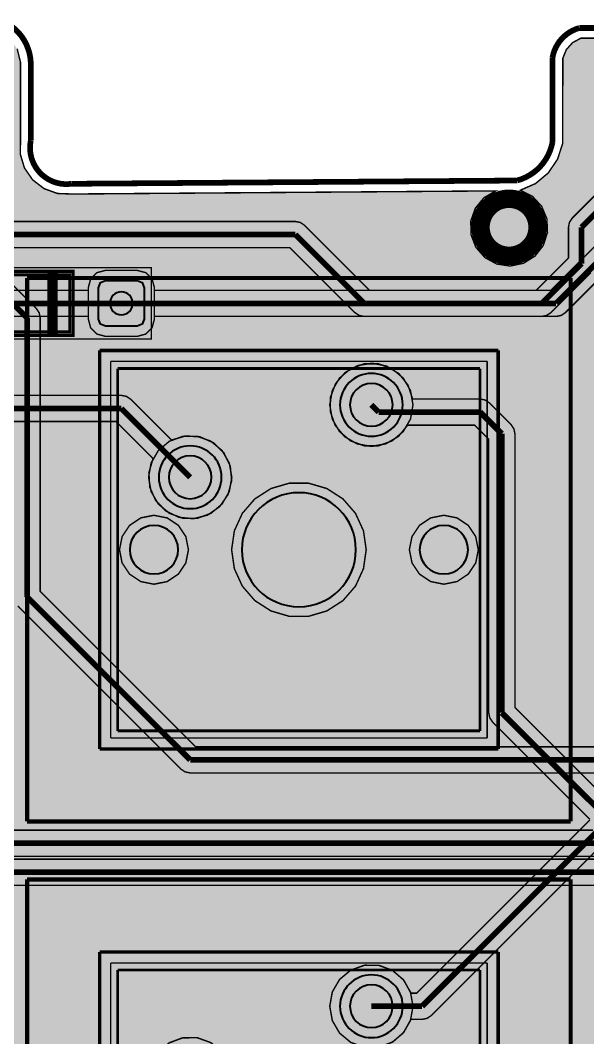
# Model space of a CAD drawing. Header units: millimetres. Extents: x 128 to 251, y -73 to 33.
# Drawn here: x 186.58 to 206.46, y -21.04 to 14.62 of the extents above; entities that cross this region are included whole.
import ezdxf

# ---------------------------------------------------------------- set-up
doc = ezdxf.new("R2010")
doc.units = ezdxf.units.MM
doc.header["$MEASUREMENT"] = 0
for name, color, linetype, true_color in [('Board-Outline-Layer', 7, 'Continuous', 0xff00ff), ('Bottom-Layer', 7, 'Continuous', 0x0000ff), ('Bottom-Paste-Mask-Layer', 7, 'Continuous', 0x800000), ('Bottom-Solder-Mask-Layer', 7, 'Continuous', 0xaa00ff), ('F.Courtyard', 7, 'Continuous', 0x022880), ('Hole-Layer', 7, 'Continuous', 0x222222), ('Multi-Layer', 7, 'Continuous', 0xc0c0c0), ('Top-Assembly-Layer', 7, 'Continuous', 0x33cc99), ('Top-Layer', 7, 'Continuous', 0xff0000), ('Top-Paste-Mask-Layer', 7, 'Continuous', 0x808080), ('Top-Silkscreen-Layer', 7, 'Continuous', 0xffcc00), ('Top-Solder-Mask-Layer', 7, 'Continuous', 0x800080), ('User.Drawings', 7, 'Continuous', 0x0229e8)]:
    doc.layers.add(name, color=color, linetype=linetype, true_color=true_color)

msp = doc.modelspace()

# ---------------------------------------------------------------- hatches: boundary and pattern name
at = {"layer": 'Bottom-Layer'}
for points in [[(139.908, 21.105), (140.301, 21.105), (139.878, 20.881), (139.56, 20.524), (139.385, 20.08), (139.375, 19.602), (139.531, 19.15), (139.833, 18.78), (140.246, 18.538), (140.716, 18.454), (141.187, 18.538), (141.599, 18.78), (141.902, 19.15), (142.058, 19.602), (142.048, 20.08), (141.873, 20.524), (141.554, 20.881), (141.132, 21.105), (163.541, 21.105), (163.584, 21.107), (163.626, 21.115), (163.864, 21.098), (164.047, 20.945), (164.108, 20.714), (164.107, 20.705), (164.107, 20.695), (164.107, 15.941), (164.15, 15.447), (164.358, 14.996), (164.707, 14.641), (165.154, 14.426), (165.648, 14.374), (166.475, 14.374), (166.293, 14.159), (166.228, 13.885), (166.228, 12.785), (166.31, 12.481), (166.532, 12.258), (166.836, 12.177), (167.936, 12.177), (168.24, 12.258), (168.463, 12.481), (168.544, 12.785), (168.544, 13.885), (168.479, 14.159), (168.298, 14.374), (185.166, 14.376), (185.189, 14.374), (185.213, 14.374), (185.291, 14.376), (185.771, 14.283), (186.183, 14.018), (186.468, 13.621), (186.586, 13.147), (186.586, 10.433), (186.577, 9.929), (186.723, 9.445), (187.009, 9.03), (187.408, 8.722), (187.883, 8.55), (188.387, 8.532), (203.241, 8.641), (202.829, 8.401), (202.526, 8.035), (202.368, 7.586), (202.375, 7.11), (202.545, 6.665), (202.858, 6.307), (203.276, 6.079), (203.747, 6.008), (204.213, 6.105), (204.617, 6.356), (204.909, 6.732), (205.054, 7.185), (205.034, 7.66), (204.851, 8.1), (204.528, 8.449), (204.104, 8.665), (204.634, 8.898), (205.079, 9.268), (205.405, 9.747), (205.585, 10.297), (205.589, 10.327), (205.59, 10.358), (205.591, 13.287), (205.714, 13.592), (205.933, 13.837), (206.223, 13.993), (230.64, 13.993), (230.657, 13.993), (230.674, 13.995), (231.034, 13.948), (231.338, 13.746), (231.522, 13.432), (231.549, 13.07), (231.545, 13.043), (231.544, 13.017), (231.544, -4.89), (231.561, -5.618), (231.753, -6.32), (232.11, -6.955), (232.609, -7.485), (233.221, -7.879), (236.511, -9.687), (236.878, -10.054), (236.878, -18.76), (220.036, -47.654), (220, -47.741), (219.987, -47.835), (219.987, -49.818), (205.252, -65.512), (204.899, -65.718), (204.522, -65.877), (204.798, -65.5), (204.931, -65.051), (204.903, -64.585), (204.719, -64.155), (204.399, -63.813), (203.983, -63.6), (203.519, -63.54), (203.063, -63.642), (202.668, -63.892), (202.381, -64.262), (202.237, -64.706), (202.252, -65.174), (202.424, -65.608), (202.734, -65.959), (202.032, -65.693), (201.412, -65.269), (190.417, -54.469), (189.885, -54.039), (189.272, -53.734), (188.608, -53.57), (187.924, -53.554), (187.252, -53.686), (186.626, -53.961), (186.074, -54.365), (186.07, -54.368), (186.067, -54.372), (179.529, -60.687), (178.91, -61.051), (178.228, -61.276), (177.513, -61.353), (176.799, -61.277), (176.116, -61.053), (175.496, -60.689), (163.679, -48.655), (163.279, -48.335), (162.795, -48.168), (162.283, -48.173), (161.802, -48.349), (161.408, -48.677), (161.394, -48.695), (161.382, -48.713), (159.334, -51.863), (159.102, -52.068), (158.808, -52.169), (158.498, -52.15), (158.218, -52.014), (158.204, -52.004), (158.19, -51.995), (143.718, -43.141), (143.28, -42.7), (142.939, -42.181), (142.708, -41.604), (142.597, -40.993), (142.597, -40.989), (142.597, -40.985), (141.856, -33.79), (142.235, -34.091), (142.696, -34.239), (143.179, -34.217), (143.624, -34.026), (143.974, -33.692), (144.184, -33.256), (144.228, -32.774), (144.1, -32.307), (143.817, -31.914), (143.414, -31.646), (142.942, -31.537), (142.462, -31.599), (142.035, -31.826), (141.714, -32.189), (141.714, -31.591), (141.709, -30.467), (141.709, -2.111), (141.701, -2.033), (141.676, -1.959), (141.427, -1.592), (141.077, -1.321), (140.661, -1.172), (140.629, -1.168), (140.597, -1.166), (139.838, -1.166), (139.818, -1.167), (139.797, -1.168), (139.527, -1.118), (139.336, -0.921), (139.292, -0.649), (139.295, -0.624), (139.296, -0.598), (139.293, 20.608), (139.376, 20.878), (139.588, 21.063), (139.867, 21.107), (139.887, 21.106)], [(191.278, 5.157), (191.278, 5.249), (191.196, 5.553), (190.973, 5.776), (190.669, 5.857), (189.569, 5.857), (189.265, 5.776), (189.043, 5.553), (188.961, 5.249), (188.961, 4.149), (189.043, 3.845), (189.265, 3.622), (189.569, 3.541), (190.669, 3.541), (190.973, 3.622), (191.196, 3.845), (191.278, 4.149), (191.278, 4.241), (204.851, 4.241), (205.027, 4.276), (205.175, 4.375), (206.572, 5.772), (206.672, 5.921), (206.707, 6.096), (206.707, 7.176), (207.962, 8.432), (208.002, 8.432), (208.263, 8.038), (208.656, 7.774), (209.119, 7.682), (211.019, 7.682), (211.482, 7.774), (211.874, 8.036), (212.136, 8.428), (212.228, 8.89), (212.136, 9.352), (211.874, 9.744), (211.482, 10.006), (211.019, 10.098), (209.119, 10.098), (208.656, 10.006), (208.263, 9.742), (208.002, 9.348), (207.772, 9.348), (207.597, 9.313), (207.448, 9.214), (205.924, 7.69), (205.825, 7.541), (205.79, 7.366), (205.79, 6.286), (204.662, 5.157)], [(186.359, -5.588), (186.394, -5.763), (186.493, -5.912), (192.208, -11.627), (192.357, -11.726), (192.532, -11.761), (207.452, -11.761), (207.663, -11.985), (207.952, -12.089), (208.257, -12.052), (208.513, -11.881), (208.664, -11.613), (208.678, -11.305), (208.552, -11.025), (208.312, -10.832), (208.012, -10.767), (207.714, -10.845), (192.722, -10.845), (187.276, -5.398), (187.276, 4.191), (187.241, 4.366), (187.141, 4.515), (183.839, 7.817), (183.691, 7.916), (183.515, 7.951), (178.042, 7.951), (177.798, 8.401), (177.414, 8.739), (176.937, 8.924), (176.425, 8.933), (175.942, 8.764), (175.547, 8.438), (175.289, 7.997), (175.199, 7.493), (175.289, 6.989), (175.547, 6.548), (175.942, 6.222), (176.425, 6.053), (176.937, 6.062), (177.414, 6.247), (177.798, 6.585), (178.042, 7.035), (183.326, 7.035), (186.359, 4.001)], [(190.919, 5.249), (190.919, 4.149), (190.846, 3.972), (190.669, 3.899), (189.569, 3.899), (189.393, 3.972), (189.319, 4.149), (189.319, 5.249), (189.393, 5.426), (189.569, 5.499), (190.669, 5.499), (190.846, 5.426)], [(197.424, 1.143), (197.512, 0.644), (197.765, 0.206), (198.153, -0.12), (198.629, -0.293), (199.136, -0.293), (199.611, -0.12), (199.999, 0.206), (200.253, 0.644), (200.341, 1.143), (200.253, 1.642), (199.999, 2.08), (199.611, 2.406), (199.136, 2.579), (198.629, 2.579), (198.153, 2.406), (197.765, 2.08), (197.512, 1.642)], [(197.782, 1.143, 1), (199.982, 1.143, 1)], [(191.074, -1.397), (191.162, -1.896), (191.415, -2.334), (191.803, -2.66), (192.279, -2.833), (192.786, -2.833), (193.261, -2.66), (193.649, -2.334), (193.903, -1.896), (193.991, -1.397), (193.903, -0.898), (193.649, -0.46), (193.261, -0.134), (192.786, 0.039), (192.279, 0.039), (191.803, -0.134), (191.415, -0.46), (191.162, -0.898)], [(191.432, -1.397, 1), (193.632, -1.397, 1)], [(193.984, -3.937), (194.08, -4.601), (194.359, -5.212), (194.798, -5.719), (195.363, -6.082), (196.007, -6.271), (196.678, -6.271), (197.322, -6.082), (197.887, -5.719), (198.326, -5.212), (198.605, -4.601), (198.701, -3.937), (198.605, -3.273), (198.326, -2.662), (197.887, -2.155), (197.322, -1.792), (196.678, -1.603), (196.007, -1.603), (195.363, -1.792), (194.798, -2.155), (194.359, -2.662), (194.08, -3.273)], [(194.342, -3.937, 1), (198.342, -3.937, 1)], [(190.054, -3.937), (190.146, -4.399), (190.408, -4.791), (190.8, -5.053), (191.262, -5.145), (191.725, -5.053), (192.117, -4.791), (192.379, -4.399), (192.471, -3.937), (192.379, -3.475), (192.117, -3.083), (191.725, -2.821), (191.262, -2.729), (190.8, -2.821), (190.408, -3.083), (190.146, -3.475)], [(200.214, -3.937), (200.306, -4.399), (200.568, -4.791), (200.96, -5.053), (201.422, -5.145), (201.885, -5.053), (202.277, -4.791), (202.539, -4.399), (202.631, -3.937), (202.539, -3.475), (202.277, -3.083), (201.885, -2.821), (201.422, -2.729), (200.96, -2.821), (200.568, -3.083), (200.306, -3.475)], [(190.412, -3.937, 1), (192.112, -3.937, 1)], [(200.572, -3.937, 1), (202.272, -3.937, 1)], [(195.264, -39.42), (176.899, -39.42), (176.655, -38.97), (176.271, -38.632), (175.794, -38.447), (175.282, -38.439), (174.799, -38.607), (174.404, -38.933), (174.146, -39.374), (174.056, -39.878), (174.146, -40.382), (174.404, -40.824), (174.799, -41.149), (175.282, -41.318), (175.794, -41.309), (176.271, -41.124), (176.655, -40.786), (176.899, -40.336), (195.453, -40.336), (195.629, -40.301), (195.777, -40.202), (207.525, -28.455), (207.624, -28.306), (207.659, -28.131), (207.659, -13.878), (207.832, -13.602), (207.853, -13.277), (207.716, -12.981), (207.455, -12.786), (207.132, -12.739), (206.826, -12.851), (206.611, -13.096), (206.538, -13.414), (200.471, -19.481), (200.267, -19.481), (200.023, -19.031), (199.639, -18.693), (199.162, -18.508), (198.65, -18.499), (198.167, -18.668), (197.772, -18.994), (197.514, -19.435), (197.424, -19.939), (197.514, -20.443), (197.772, -20.885), (198.167, -21.21), (198.65, -21.379), (199.162, -21.37), (199.639, -21.185), (200.023, -20.847), (200.267, -20.397), (200.66, -20.397), (200.836, -20.362), (200.984, -20.263), (206.743, -14.505), (206.743, -27.941)], [(197.782, -19.939, 1), (199.982, -19.939, 1)]]:
    msp.add_hatch(color=256, dxfattribs=at).paths.add_polyline_path(points)
at = {"layer": 'Bottom-Paste-Mask-Layer'}
for points in [[(190.919, 5.249), (190.919, 4.149), (190.846, 3.972), (190.669, 3.899), (189.569, 3.899), (189.393, 3.972), (189.319, 4.149), (189.319, 5.249), (189.393, 5.426), (189.569, 5.499), (190.669, 5.499), (190.846, 5.426)], [(197.782, 1.143, 1), (199.982, 1.143, 1)], [(191.432, -1.397, 1), (193.632, -1.397, 1)], [(194.342, -3.937, 1), (198.342, -3.937, 1)], [(190.412, -3.937, 1), (192.112, -3.937, 1)], [(200.572, -3.937, 1), (202.272, -3.937, 1)], [(197.782, -19.939, 1), (199.982, -19.939, 1)]]:
    msp.add_hatch(color=256, dxfattribs=at).paths.add_polyline_path(points)
at = {"layer": 'Bottom-Solder-Mask-Layer'}
for points in [[(190.919, 5.249), (190.919, 4.149), (190.846, 3.972), (190.669, 3.899), (189.569, 3.899), (189.393, 3.972), (189.319, 4.149), (189.319, 5.249), (189.393, 5.426), (189.569, 5.499), (190.669, 5.499), (190.846, 5.426)], [(197.782, 1.143, 1), (199.982, 1.143, 1)], [(191.432, -1.397, 1), (193.632, -1.397, 1)], [(194.342, -3.937, 1), (198.342, -3.937, 1)], [(190.412, -3.937, 1), (192.112, -3.937, 1)], [(200.572, -3.937, 1), (202.272, -3.937, 1)], [(197.782, -19.939, 1), (199.982, -19.939, 1)]]:
    msp.add_hatch(color=256, dxfattribs=at).paths.add_polyline_path(points)
at = {"layer": 'Hole-Layer'}
for points in [[(189.719, 4.699, 1), (190.519, 4.699, 1)], [(198.132, 1.143, 1), (199.632, 1.143, 1)], [(191.782, -1.397, 1), (193.282, -1.397, 1)], [(194.342, -3.937, 1), (198.342, -3.937, 1)], [(190.412, -3.937, 1), (192.112, -3.937, 1)], [(200.572, -3.937, 1), (202.272, -3.937, 1)], [(198.132, -19.939, 1), (199.632, -19.939, 1)]]:
    msp.add_hatch(color=256, dxfattribs=at).paths.add_polyline_path(points)
at = {"layer": 'Multi-Layer'}
for points in [[(202.708, 7.366, 1), (204.708, 7.366, 1)], [(190.919, 5.249), (190.919, 4.149), (190.846, 3.972), (190.669, 3.899), (189.569, 3.899), (189.393, 3.972), (189.319, 4.149), (189.319, 5.249), (189.393, 5.426), (189.569, 5.499), (190.669, 5.499), (190.846, 5.426)], [(190.919, 5.249), (190.919, 4.149), (190.846, 3.972), (190.669, 3.899), (189.569, 3.899), (189.393, 3.972), (189.319, 4.149), (189.319, 5.249), (189.393, 5.426), (189.569, 5.499), (190.669, 5.499), (190.846, 5.426)], [(190.919, 5.249), (190.919, 4.149), (190.846, 3.972), (190.669, 3.899), (189.569, 3.899), (189.393, 3.972), (189.319, 4.149), (189.319, 5.249), (189.393, 5.426), (189.569, 5.499), (190.669, 5.499), (190.846, 5.426)], [(197.782, 1.143, 1), (199.982, 1.143, 1)], [(197.782, 1.143, 1), (199.982, 1.143, 1)], [(197.782, 1.143, 1), (199.982, 1.143, 1)], [(191.432, -1.397, 1), (193.632, -1.397, 1)], [(191.432, -1.397, 1), (193.632, -1.397, 1)], [(191.432, -1.397, 1), (193.632, -1.397, 1)], [(194.342, -3.937, 1), (198.342, -3.937, 1)], [(194.342, -3.937, 1), (198.342, -3.937, 1)], [(194.342, -3.937, 1), (198.342, -3.937, 1)], [(190.412, -3.937, 1), (192.112, -3.937, 1)], [(190.412, -3.937, 1), (192.112, -3.937, 1)], [(190.412, -3.937, 1), (192.112, -3.937, 1)], [(200.572, -3.937, 1), (202.272, -3.937, 1)], [(200.572, -3.937, 1), (202.272, -3.937, 1)], [(200.572, -3.937, 1), (202.272, -3.937, 1)], [(197.782, -19.939, 1), (199.982, -19.939, 1)], [(197.782, -19.939, 1), (199.982, -19.939, 1)], [(197.782, -19.939, 1), (199.982, -19.939, 1)]]:
    msp.add_hatch(color=256, dxfattribs=at).paths.add_polyline_path(points)
at = {"layer": 'Top-Layer'}
for points in [[(139.908, 21.105), (140.301, 21.105), (139.878, 20.881), (139.56, 20.524), (139.385, 20.08), (139.375, 19.602), (139.531, 19.15), (139.833, 18.78), (140.246, 18.538), (140.716, 18.454), (141.187, 18.538), (141.599, 18.78), (141.902, 19.15), (142.058, 19.602), (142.048, 20.08), (141.873, 20.524), (141.554, 20.881), (141.132, 21.105), (163.541, 21.105), (163.584, 21.107), (163.626, 21.115), (163.864, 21.098), (164.047, 20.945), (164.108, 20.714), (164.107, 20.705), (164.107, 20.695), (164.107, 15.941), (164.15, 15.447), (164.358, 14.996), (164.707, 14.641), (165.154, 14.426), (165.648, 14.374), (166.475, 14.374), (166.293, 14.159), (166.228, 13.885), (166.228, 12.825), (162.744, 9.341), (162.645, 9.192), (162.61, 9.017), (162.61, 0.86), (162.441, 0.597), (162.412, 0.286), (162.528, -0.004), (162.765, -0.208), (163.068, -0.282), (163.372, -0.208), (163.608, -0.004), (163.725, 0.286), (163.695, 0.597), (163.526, 0.86), (163.526, 8.827), (166.876, 12.177), (167.936, 12.177), (168.24, 12.258), (168.463, 12.481), (168.544, 12.785), (168.544, 12.877), (178.246, 12.877), (184.334, 6.788), (184.483, 6.689), (184.658, 6.654), (196.026, 6.654), (198.304, 4.375), (198.453, 4.276), (198.628, 4.241), (205.359, 4.241), (205.535, 4.276), (205.683, 4.375), (207.2, 5.892), (208.002, 5.892), (208.263, 5.498), (208.656, 5.234), (209.119, 5.142), (211.019, 5.142), (211.482, 5.234), (211.874, 5.496), (212.136, 5.888), (212.228, 6.35), (212.136, 6.812), (211.874, 7.204), (211.482, 7.466), (211.019, 7.558), (209.119, 7.558), (208.656, 7.466), (208.263, 7.202), (208.002, 6.808), (207.01, 6.808), (206.835, 6.773), (206.686, 6.674), (205.17, 5.157), (198.818, 5.157), (196.539, 7.436), (196.391, 7.535), (196.215, 7.57), (184.848, 7.57), (178.759, 13.659), (178.611, 13.758), (178.435, 13.793), (168.544, 13.793), (168.544, 13.885), (168.479, 14.159), (168.298, 14.374), (185.166, 14.376), (185.189, 14.374), (185.213, 14.374), (185.291, 14.376), (185.771, 14.283), (186.183, 14.018), (186.468, 13.621), (186.586, 13.147), (186.586, 10.433), (186.577, 9.929), (186.723, 9.445), (187.009, 9.03), (187.408, 8.722), (187.883, 8.55), (188.387, 8.532), (203.241, 8.641), (202.829, 8.401), (202.526, 8.035), (202.368, 7.586), (202.375, 7.11), (202.545, 6.665), (202.858, 6.307), (203.276, 6.079), (203.747, 6.008), (204.213, 6.105), (204.617, 6.356), (204.909, 6.732), (205.054, 7.185), (205.034, 7.66), (204.851, 8.1), (204.528, 8.449), (204.104, 8.665), (204.634, 8.898), (205.079, 9.268), (205.405, 9.747), (205.585, 10.297), (205.589, 10.327), (205.59, 10.358), (205.591, 13.287), (205.714, 13.592), (205.933, 13.837), (206.223, 13.993), (230.64, 13.993), (230.657, 13.993), (230.674, 13.995), (231.034, 13.948), (231.338, 13.746), (231.522, 13.432), (231.549, 13.07), (231.545, 13.043), (231.544, 13.017), (231.544, -4.89), (231.561, -5.618), (231.753, -6.32), (232.11, -6.955), (232.609, -7.485), (233.221, -7.879), (236.511, -9.687), (236.878, -10.054), (236.878, -18.76), (220.036, -47.654), (220, -47.741), (219.987, -47.835), (219.987, -49.818), (205.252, -65.512), (204.899, -65.718), (204.522, -65.877), (204.798, -65.5), (204.931, -65.051), (204.903, -64.585), (204.719, -64.155), (204.399, -63.813), (203.983, -63.6), (203.519, -63.54), (203.063, -63.642), (202.668, -63.892), (202.381, -64.262), (202.237, -64.706), (202.252, -65.174), (202.424, -65.608), (202.734, -65.959), (202.032, -65.693), (201.412, -65.269), (190.417, -54.469), (189.885, -54.039), (189.272, -53.734), (188.608, -53.57), (187.924, -53.554), (187.252, -53.686), (186.626, -53.961), (186.074, -54.365), (186.07, -54.368), (186.067, -54.372), (179.529, -60.687), (178.91, -61.051), (178.228, -61.276), (177.513, -61.353), (176.799, -61.277), (176.116, -61.053), (175.496, -60.689), (163.679, -48.655), (163.279, -48.335), (162.795, -48.168), (162.283, -48.173), (161.802, -48.349), (161.408, -48.677), (161.394, -48.695), (161.382, -48.713), (159.334, -51.863), (159.102, -52.068), (158.808, -52.169), (158.498, -52.15), (158.218, -52.014), (158.204, -52.004), (158.19, -51.995), (143.718, -43.141), (143.28, -42.7), (142.939, -42.181), (142.708, -41.604), (142.597, -40.993), (142.597, -40.989), (142.597, -40.985), (141.856, -33.79), (142.235, -34.091), (142.696, -34.239), (143.179, -34.217), (143.624, -34.026), (143.974, -33.692), (144.184, -33.256), (144.228, -32.774), (144.1, -32.307), (143.817, -31.914), (143.414, -31.646), (142.942, -31.537), (142.462, -31.599), (142.035, -31.826), (141.714, -32.189), (141.714, -31.591), (141.709, -30.467), (141.709, -2.111), (141.701, -2.033), (141.676, -1.959), (141.427, -1.592), (141.077, -1.321), (140.661, -1.172), (140.629, -1.168), (140.597, -1.166), (139.838, -1.166), (139.818, -1.167), (139.797, -1.168), (139.527, -1.118), (139.336, -0.921), (139.292, -0.649), (139.295, -0.624), (139.296, -0.598), (139.293, 20.608), (139.376, 20.878), (139.588, 21.063), (139.867, 21.107), (139.887, 21.106)], [(179.902, -10.725), (179.754, -10.626), (179.578, -10.591), (168.211, -10.591), (156.28, 1.34), (156.202, 1.403), (156.112, 1.447), (156.656, 1.447), (168.459, -10.357), (168.608, -10.456), (168.783, -10.491), (180.024, -10.491), (184.08, -14.548), (184.229, -14.647), (184.404, -14.682), (216.789, -14.682), (216.965, -14.647), (217.113, -14.548), (224.352, -7.309), (224.452, -7.16), (224.487, -6.985), (224.487, -3.619), (225.78, -2.325), (226.065, -2.439), (226.369, -2.478), (228.269, -2.478), (228.732, -2.386), (229.124, -2.124), (229.386, -1.732), (229.478, -1.27), (229.386, -0.808), (229.124, -0.416), (228.732, -0.154), (228.269, -0.062), (226.369, -0.062), (225.933, -0.144), (225.555, -0.377), (225.288, -0.732), (225.166, -1.159), (225.208, -1.602), (223.704, -3.105), (223.605, -3.254), (223.57, -3.429), (223.57, -6.795), (223.09, -7.276), (223.09, 0.699), (225.408, 3.017), (225.667, 2.793), (225.98, 2.651), (226.319, 2.602), (228.319, 2.602), (228.782, 2.694), (229.174, 2.956), (229.436, 3.348), (229.528, 3.81), (229.436, 4.272), (229.174, 4.664), (228.782, 4.926), (228.319, 5.018), (226.319, 5.018), (225.911, 4.947), (225.55, 4.742), (225.28, 4.426), (225.133, 4.039), (222.307, 1.213), (222.208, 1.064), (222.173, 0.889), (222.173, -7.303), (222.017, -7.46), (222.059, -7.353), (222.074, -7.239), (222.074, 2.823), (222.25, 3.11), (222.263, 3.447), (222.107, 3.747), (221.825, 3.931), (221.488, 3.953), (221.185, 3.806), (221.185, 5.842), (221.15, 6.017), (221.05, 6.166), (215.462, 11.754), (215.314, 11.853), (215.138, 11.888), (212.178, 11.888), (212.178, 12.28), (212.13, 12.459), (211.998, 12.59), (211.819, 12.638), (208.319, 12.638), (208.14, 12.59), (208.009, 12.459), (207.961, 12.28), (207.961, 10.58), (208.009, 10.401), (208.14, 10.27), (208.319, 10.222), (211.819, 10.222), (211.998, 10.27), (212.13, 10.401), (212.178, 10.58), (212.178, 10.972), (214.949, 10.972), (220.268, 5.652), (220.268, -6.287), (216.092, -10.464), (211.681, -10.464), (211.418, -10.295), (211.107, -10.266), (210.817, -10.382), (210.612, -10.618), (210.538, -10.922), (210.612, -11.226), (210.817, -11.462), (211.107, -11.578), (211.418, -11.549), (211.681, -11.38), (216.281, -11.38), (216.457, -11.345), (216.605, -11.246), (221.05, -6.801), (221.113, -6.723), (221.157, -6.633), (221.157, -7.049), (216.346, -11.861), (209.105, -11.861), (208.689, -11.445), (208.623, -11.14), (208.423, -10.899), (208.136, -10.776), (207.824, -10.798), (207.558, -10.961), (207.395, -11.228), (207.372, -11.54), (207.495, -11.827), (207.736, -12.026), (208.041, -12.093), (208.591, -12.643), (208.74, -12.742), (208.915, -12.777), (216.535, -12.777), (216.649, -12.763), (216.756, -12.721), (216.536, -12.94), (207.68, -12.94), (207.455, -12.786), (207.186, -12.736), (203.913, -9.462), (203.913, 0.127), (203.878, 0.302), (203.778, 0.451), (203.016, 1.213), (202.868, 1.312), (202.692, 1.347), (200.326, 1.347), (200.167, 1.832), (199.851, 2.233), (199.415, 2.5), (198.915, 2.601), (198.41, 2.523), (197.963, 2.275), (197.629, 1.889), (197.449, 1.411), (197.445, 0.9), (197.616, 0.42), (197.943, 0.027), (198.386, -0.228), (198.889, -0.315), (199.391, -0.223), (199.831, 0.036), (200.155, 0.431), (202.503, 0.431), (202.996, -0.063), (202.996, -9.652), (203.031, -9.827), (203.13, -9.976), (206.538, -13.383), (206.564, -13.583), (206.649, -13.766), (184.594, -13.766), (180.537, -9.709), (180.389, -9.61), (180.213, -9.575), (168.973, -9.575), (157.169, 2.229), (157.021, 2.328), (156.845, 2.363), (148.399, 2.363), (146.381, 4.381), (146.381, 12.065), (146.347, 12.24), (146.247, 12.389), (143.961, 14.675), (143.91, 14.719), (143.852, 14.756), (143.852, 15.351), (143.804, 15.53), (143.673, 15.661), (143.494, 15.709), (141.494, 15.709), (141.315, 15.661), (141.184, 15.53), (141.136, 15.351), (141.136, 13.351), (141.184, 13.172), (141.315, 13.041), (141.494, 12.993), (141.759, 12.993), (141.403, 12.659), (141.188, 12.221), (141.141, 11.735), (141.269, 11.265), (141.556, 10.869), (141.963, 10.601), (141.561, 10.337), (141.275, 9.95), (141.143, 9.487), (141.18, 9.007), (141.383, 8.571), (141.725, 8.232), (142.163, 8.034), (142.163, 5.08), (142.198, 4.905), (142.297, 4.756), (146.361, 0.692), (146.51, 0.593), (146.685, 0.558), (155.767, 0.558), (167.697, -11.373), (167.846, -11.472), (168.021, -11.507), (179.389, -11.507), (183.445, -15.564), (183.594, -15.663), (183.769, -15.698), (217.17, -15.698), (217.346, -15.663), (217.494, -15.564), (227.643, -5.415), (227.743, -5.266), (227.778, -5.091), (227.778, -5.018), (228.269, -5.018), (228.732, -4.926), (229.124, -4.664), (229.386, -4.272), (229.478, -3.81), (229.386, -3.348), (229.124, -2.956), (228.732, -2.694), (228.269, -2.602), (226.369, -2.602), (225.907, -2.694), (225.515, -2.956), (225.253, -3.348), (225.161, -3.81), (225.253, -4.272), (225.515, -4.664), (225.907, -4.926), (226.369, -5.018), (226.744, -5.018), (216.981, -14.782), (183.959, -14.782)], [(181.914, -3.81), (181.949, -3.985), (182.048, -4.134), (184.008, -6.094), (184.008, -7.154), (184.09, -7.458), (184.312, -7.681), (184.616, -7.762), (184.708, -7.762), (184.708, -8.367), (184.616, -8.367), (184.312, -8.448), (184.09, -8.671), (184.008, -8.975), (184.008, -10.075), (184.09, -10.379), (184.312, -10.602), (184.616, -10.683), (185.716, -10.683), (186.02, -10.602), (186.243, -10.379), (186.325, -10.075), (186.325, -8.975), (186.243, -8.671), (186.02, -8.448), (185.716, -8.367), (185.625, -8.367), (185.625, -7.762), (185.716, -7.762), (186.02, -7.681), (186.243, -7.458), (186.325, -7.154), (186.325, -6.054), (186.243, -5.75), (186.02, -5.527), (185.716, -5.446), (184.656, -5.446), (182.831, -3.62), (182.831, 1.461), (185.61, 4.241), (188.961, 4.241), (188.961, 4.149), (189.043, 3.845), (189.265, 3.622), (189.569, 3.541), (190.669, 3.541), (190.973, 3.622), (191.196, 3.845), (191.278, 4.149), (191.278, 5.249), (191.196, 5.553), (190.973, 5.776), (190.669, 5.857), (189.569, 5.857), (189.265, 5.776), (189.043, 5.553), (188.961, 5.249), (188.961, 5.157), (185.42, 5.157), (185.245, 5.122), (185.096, 5.023), (182.048, 1.975), (181.949, 1.826), (181.914, 1.651)], [(190.919, 5.249), (190.919, 4.149), (190.846, 3.972), (190.669, 3.899), (189.569, 3.899), (189.393, 3.972), (189.319, 4.149), (189.319, 5.249), (189.393, 5.426), (189.569, 5.499), (190.669, 5.499), (190.846, 5.426)], [(193.563, -2.428), (193.856, -2.008), (193.986, -1.513), (193.937, -1.004), (193.714, -0.543), (193.347, -0.187), (192.879, 0.019), (192.368, 0.052), (191.877, -0.094), (190.443, 1.34), (190.295, 1.439), (190.119, 1.474), (186.23, 1.474), (185.975, 1.845), (185.599, 2.09), (185.157, 2.174), (184.717, 2.083), (184.344, 1.832), (184.096, 1.457), (184.008, 1.016), (184.096, 0.575), (184.344, 0.2), (184.717, -0.051), (185.157, -0.142), (185.599, -0.058), (185.975, 0.187), (186.23, 0.558), (189.93, 0.558), (191.23, -0.742), (191.084, -1.233), (191.116, -1.743), (191.323, -2.211), (191.679, -2.579), (192.139, -2.801), (192.649, -2.85), (193.144, -2.721)], [(197.782, 1.143, 1), (199.982, 1.143, 1)], [(191.432, -1.397, 1), (193.632, -1.397, 1)], [(193.984, -3.937), (194.08, -4.601), (194.359, -5.212), (194.798, -5.719), (195.363, -6.082), (196.007, -6.271), (196.678, -6.271), (197.322, -6.082), (197.887, -5.719), (198.326, -5.212), (198.605, -4.601), (198.701, -3.937), (198.605, -3.273), (198.326, -2.662), (197.887, -2.155), (197.322, -1.792), (196.678, -1.603), (196.007, -1.603), (195.363, -1.792), (194.798, -2.155), (194.359, -2.662), (194.08, -3.273)], [(194.342, -3.937, 1), (198.342, -3.937, 1)], [(190.054, -3.937), (190.146, -4.399), (190.408, -4.791), (190.8, -5.053), (191.262, -5.145), (191.725, -5.053), (192.117, -4.791), (192.379, -4.399), (192.471, -3.937), (192.379, -3.475), (192.117, -3.083), (191.725, -2.821), (191.262, -2.729), (190.8, -2.821), (190.408, -3.083), (190.146, -3.475)], [(200.214, -3.937), (200.306, -4.399), (200.568, -4.791), (200.96, -5.053), (201.422, -5.145), (201.885, -5.053), (202.277, -4.791), (202.539, -4.399), (202.631, -3.937), (202.539, -3.475), (202.277, -3.083), (201.885, -2.821), (201.422, -2.729), (200.96, -2.821), (200.568, -3.083), (200.306, -3.475)], [(190.412, -3.937, 1), (192.112, -3.937, 1)], [(200.572, -3.937, 1), (202.272, -3.937, 1)], [(197.424, -19.939), (197.512, -20.438), (197.765, -20.876), (198.153, -21.202), (198.629, -21.375), (199.136, -21.375), (199.611, -21.202), (199.999, -20.876), (200.253, -20.438), (200.341, -19.939), (200.253, -19.44), (199.999, -19.002), (199.611, -18.676), (199.136, -18.503), (198.629, -18.503), (198.153, -18.676), (197.765, -19.002), (197.512, -19.44)], [(197.782, -19.939, 1), (199.982, -19.939, 1)]]:
    msp.add_hatch(color=256, dxfattribs=at).paths.add_polyline_path(points)
at = {"layer": 'Top-Paste-Mask-Layer'}
for points in [[(190.919, 5.249), (190.919, 4.149), (190.846, 3.972), (190.669, 3.899), (189.569, 3.899), (189.393, 3.972), (189.319, 4.149), (189.319, 5.249), (189.393, 5.426), (189.569, 5.499), (190.669, 5.499), (190.846, 5.426)], [(197.782, 1.143, 1), (199.982, 1.143, 1)], [(191.432, -1.397, 1), (193.632, -1.397, 1)], [(194.342, -3.937, 1), (198.342, -3.937, 1)], [(190.412, -3.937, 1), (192.112, -3.937, 1)], [(200.572, -3.937, 1), (202.272, -3.937, 1)], [(197.782, -19.939, 1), (199.982, -19.939, 1)]]:
    msp.add_hatch(color=256, dxfattribs=at).paths.add_polyline_path(points)
at = {"layer": 'Top-Solder-Mask-Layer'}
for points in [[(190.919, 5.249), (190.919, 4.149), (190.846, 3.972), (190.669, 3.899), (189.569, 3.899), (189.393, 3.972), (189.319, 4.149), (189.319, 5.249), (189.393, 5.426), (189.569, 5.499), (190.669, 5.499), (190.846, 5.426)], [(197.782, 1.143, 1), (199.982, 1.143, 1)], [(191.432, -1.397, 1), (193.632, -1.397, 1)], [(194.342, -3.937, 1), (198.342, -3.937, 1)], [(190.412, -3.937, 1), (192.112, -3.937, 1)], [(200.572, -3.937, 1), (202.272, -3.937, 1)], [(197.782, -19.939, 1), (199.982, -19.939, 1)]]:
    msp.add_hatch(color=256, dxfattribs=at).paths.add_polyline_path(points)

# ---------------------------------------------------------------- linework, layer by layer
at = {"layer": 'Board-Outline-Layer', "const_width": 0.2}
for points in [[(185.204, 14.732, -0.414), (186.944, 13.156)], [(205.232, 13.322, -0.288), (206.17, 14.351)], [(186.944, 10.4, 0.515), (188.363, 8.89)], [(205.232, 10.36, -0.291), (203.987, 9.005)]]:
    msp.add_lwpolyline(points, format="xyb", dxfattribs=at)
for points in [[(206.17, 14.351), (230.638, 14.351)], [(186.944, 13.156), (186.944, 10.4)], [(205.232, 10.36), (205.232, 13.322)], [(188.363, 8.89), (203.987, 9.005)]]:
    msp.add_lwpolyline(points, dxfattribs=at)
at = {"layer": 'Bottom-Layer'}
for points, const_width in [([(186.468, 13.621), (186.586, 13.147), (186.586, 10.433), (186.577, 9.929), (186.723, 9.445), (187.009, 9.03), (187.408, 8.722), (187.883, 8.55), (188.387, 8.532), (203.241, 8.641), (202.829, 8.401), (202.526, 8.035), (202.368, 7.586), (202.375, 7.11), (202.545, 6.665), (202.858, 6.307), (203.276, 6.079), (203.747, 6.008), (204.213, 6.105), (204.617, 6.356), (204.909, 6.732), (205.054, 7.185), (205.034, 7.66), (204.851, 8.1), (204.528, 8.449), (204.104, 8.665), (204.634, 8.898), (205.079, 9.268), (205.405, 9.747), (205.585, 10.297), (205.589, 10.327), (205.59, 10.358), (205.591, 13.287), (205.714, 13.592), (205.933, 13.837), (206.223, 13.993), (230.64, 13.993)], 0.0508), ([(207.448, 9.214), (205.924, 7.69), (205.825, 7.541), (205.79, 7.366), (205.79, 6.286), (204.662, 5.157), (191.278, 5.157), (191.278, 5.249), (191.196, 5.553), (190.973, 5.776), (190.669, 5.857), (189.569, 5.857), (189.265, 5.776), (189.043, 5.553), (188.961, 5.249), (188.961, 4.149), (189.043, 3.845), (189.265, 3.622), (189.569, 3.541), (190.669, 3.541), (190.973, 3.622), (191.196, 3.845), (191.278, 4.149), (191.278, 4.241), (204.851, 4.241), (205.027, 4.276), (205.175, 4.375), (206.572, 5.772)], 0.0508), ([(206.248, 7.366), (207.772, 8.89)], 0.2), ([(183.515, 7.493), (186.817, 4.191)], 0.2), ([(207.714, -10.845), (192.722, -10.845), (187.276, -5.398), (187.276, 4.191), (187.241, 4.366), (187.141, 4.515), (183.839, 7.817)], 0.0508), ([(206.248, 6.096), (206.248, 7.366)], 0.2), ([(204.851, 4.699), (206.248, 6.096)], 0.2), ([(190.119, 4.699), (204.851, 4.699)], 0.2), ([(186.817, 4.191), (186.817, -5.588)], 0.2), ([(186.817, -5.588), (192.532, -11.303)], 0.2), ([(186.493, -5.912), (192.208, -11.627), (192.357, -11.726), (192.532, -11.761), (207.452, -11.761)], 0.0508), ([(192.532, -11.303), (207.899, -11.303)], 0.2), ([(206.538, -13.414), (200.471, -19.481), (200.267, -19.481), (200.023, -19.031), (199.639, -18.693), (199.162, -18.508), (198.65, -18.499), (198.167, -18.668), (197.772, -18.994), (197.514, -19.435), (197.424, -19.939), (197.514, -20.443), (197.772, -20.885), (198.167, -21.21), (198.65, -21.379), (199.162, -21.37), (199.639, -21.185), (200.023, -20.847), (200.267, -20.397), (200.66, -20.397), (200.836, -20.362), (200.984, -20.263), (206.743, -14.505)], 0.0508), ([(200.66, -19.939), (207.201, -13.399)], 0.2), ([(198.882, -19.939), (200.66, -19.939)], 0.2)]:
    msp.add_lwpolyline(points, dxfattribs=dict(at, const_width=const_width))
msp.add_lwpolyline([(190.919, 5.249), (190.919, 4.149), (190.846, 3.972), (190.669, 3.899), (189.569, 3.899), (189.393, 3.972), (189.319, 4.149), (189.319, 5.249), (189.393, 5.426), (189.569, 5.499), (190.669, 5.499), (190.846, 5.426)], close=True, dxfattribs=at)
at = {"layer": 'Bottom-Layer', "const_width": 0.0508}
for points in [[(197.424, 1.143), (197.512, 0.644), (197.765, 0.206), (198.153, -0.12), (198.629, -0.293), (199.136, -0.293), (199.611, -0.12), (199.999, 0.206), (200.253, 0.644), (200.341, 1.143), (200.253, 1.642), (199.999, 2.08), (199.611, 2.406), (199.136, 2.579), (198.629, 2.579), (198.153, 2.406), (197.765, 2.08), (197.512, 1.642)], [(191.074, -1.397), (191.162, -1.896), (191.415, -2.334), (191.803, -2.66), (192.279, -2.833), (192.786, -2.833), (193.261, -2.66), (193.649, -2.334), (193.903, -1.896), (193.991, -1.397), (193.903, -0.898), (193.649, -0.46), (193.261, -0.134), (192.786, 0.039), (192.279, 0.039), (191.803, -0.134), (191.415, -0.46), (191.162, -0.898)], [(193.984, -3.937), (194.08, -4.601), (194.359, -5.212), (194.798, -5.719), (195.363, -6.082), (196.007, -6.271), (196.678, -6.271), (197.322, -6.082), (197.887, -5.719), (198.326, -5.212), (198.605, -4.601), (198.701, -3.937), (198.605, -3.273), (198.326, -2.662), (197.887, -2.155), (197.322, -1.792), (196.678, -1.603), (196.007, -1.603), (195.363, -1.792), (194.798, -2.155), (194.359, -2.662), (194.08, -3.273)], [(190.054, -3.937), (190.146, -4.399), (190.408, -4.791), (190.8, -5.053), (191.262, -5.145), (191.725, -5.053), (192.117, -4.791), (192.379, -4.399), (192.471, -3.937), (192.379, -3.475), (192.117, -3.083), (191.725, -2.821), (191.262, -2.729), (190.8, -2.821), (190.408, -3.083), (190.146, -3.475)], [(200.214, -3.937), (200.306, -4.399), (200.568, -4.791), (200.96, -5.053), (201.422, -5.145), (201.885, -5.053), (202.277, -4.791), (202.539, -4.399), (202.631, -3.937), (202.539, -3.475), (202.277, -3.083), (201.885, -2.821), (201.422, -2.729), (200.96, -2.821), (200.568, -3.083), (200.306, -3.475)], [(191.074, -22.479), (191.162, -22.978), (191.415, -23.416), (191.803, -23.742), (192.279, -23.915), (192.786, -23.915), (193.261, -23.742), (193.649, -23.416), (193.903, -22.978), (193.991, -22.479), (193.903, -21.98), (193.649, -21.542), (193.261, -21.216), (192.786, -21.043), (192.279, -21.043), (191.803, -21.216), (191.415, -21.542), (191.162, -21.98)]]:
    msp.add_lwpolyline(points, close=True, dxfattribs=at)
at = {"layer": 'Bottom-Layer'}
for points in [[(197.782, 1.143, 1), (199.982, 1.143, 1)], [(191.432, -1.397, 1), (193.632, -1.397, 1)], [(194.342, -3.937, 1), (198.342, -3.937, 1)], [(190.412, -3.937, 1), (192.112, -3.937, 1)], [(200.572, -3.937, 1), (202.272, -3.937, 1)], [(197.782, -19.939, 1), (199.982, -19.939, 1)]]:
    msp.add_lwpolyline(points, format="xyb", close=True, dxfattribs=at)
at = {"layer": 'Bottom-Paste-Mask-Layer'}
msp.add_lwpolyline([(190.919, 5.249), (190.919, 4.149), (190.846, 3.972), (190.669, 3.899), (189.569, 3.899), (189.393, 3.972), (189.319, 4.149), (189.319, 5.249), (189.393, 5.426), (189.569, 5.499), (190.669, 5.499), (190.846, 5.426)], close=True, dxfattribs=at)
for points in [[(197.782, 1.143, 1), (199.982, 1.143, 1)], [(191.432, -1.397, 1), (193.632, -1.397, 1)], [(194.342, -3.937, 1), (198.342, -3.937, 1)], [(190.412, -3.937, 1), (192.112, -3.937, 1)], [(200.572, -3.937, 1), (202.272, -3.937, 1)], [(197.782, -19.939, 1), (199.982, -19.939, 1)]]:
    msp.add_lwpolyline(points, format="xyb", close=True, dxfattribs=at)
at = {"layer": 'Bottom-Solder-Mask-Layer'}
msp.add_lwpolyline([(190.919, 5.249), (190.919, 4.149), (190.846, 3.972), (190.669, 3.899), (189.569, 3.899), (189.393, 3.972), (189.319, 4.149), (189.319, 5.249), (189.393, 5.426), (189.569, 5.499), (190.669, 5.499), (190.846, 5.426)], close=True, dxfattribs=at)
for points in [[(197.782, 1.143, 1), (199.982, 1.143, 1)], [(191.432, -1.397, 1), (193.632, -1.397, 1)], [(194.342, -3.937, 1), (198.342, -3.937, 1)], [(190.412, -3.937, 1), (192.112, -3.937, 1)], [(200.572, -3.937, 1), (202.272, -3.937, 1)], [(197.782, -19.939, 1), (199.982, -19.939, 1)]]:
    msp.add_lwpolyline(points, format="xyb", close=True, dxfattribs=at)
at = {"layer": 'F.Courtyard', "const_width": 0.05}
msp.add_lwpolyline([(191.169, 3.449), (181.449, 3.449), (181.449, 5.949), (191.169, 5.949)], close=True, dxfattribs=at)
msp.add_lwpolyline([(191.169, 3.449), (181.449, 3.449), (181.449, 5.949), (191.169, 5.949)], close=True, dxfattribs=at)
for points in [[(189.742, 2.663), (202.942, 2.663)], [(189.742, -10.537), (189.742, 2.663)], [(189.742, 2.663), (202.942, 2.663)], [(189.742, -10.537), (189.742, 2.663)], [(202.942, 2.663), (202.942, -10.537)], [(202.942, 2.663), (202.942, -10.537)], [(202.942, -10.537), (189.742, -10.537)], [(202.942, -10.537), (189.742, -10.537)], [(189.742, -18.419), (202.942, -18.419)], [(189.742, -31.619), (189.742, -18.419)], [(189.742, -18.419), (202.942, -18.419)], [(189.742, -31.619), (189.742, -18.419)], [(202.942, -18.419), (202.942, -31.619)], [(202.942, -18.419), (202.942, -31.619)]]:
    msp.add_lwpolyline(points, dxfattribs=at)
at = {"layer": 'Hole-Layer'}
msp.add_lwpolyline([(189.719, 4.699, 1), (190.519, 4.699), (190.519, 4.699, 1), (189.719, 4.699)], format="xyb", dxfattribs=at)
for points in [[(198.132, 1.143, 1), (199.632, 1.143, 1)], [(191.782, -1.397, 1), (193.282, -1.397, 1)], [(194.342, -3.937, 1), (198.342, -3.937, 1)], [(190.412, -3.937, 1), (192.112, -3.937, 1)], [(200.572, -3.937, 1), (202.272, -3.937, 1)], [(198.132, -19.939, 1), (199.632, -19.939, 1)]]:
    msp.add_lwpolyline(points, format="xyb", close=True, dxfattribs=at)
at = {"layer": 'Multi-Layer', "const_width": 0.645}
msp.add_lwpolyline([(202.708, 7.366, 1), (204.708, 7.366), (204.708, 7.366, 1), (202.708, 7.366)], format="xyb", dxfattribs=at)
at = {"layer": 'Multi-Layer'}
msp.add_lwpolyline([(190.919, 5.249), (190.919, 4.149), (190.846, 3.972), (190.669, 3.899), (189.569, 3.899), (189.393, 3.972), (189.319, 4.149), (189.319, 5.249), (189.393, 5.426), (189.569, 5.499), (190.669, 5.499), (190.846, 5.426)], close=True, dxfattribs=at)
msp.add_lwpolyline([(190.919, 5.249), (190.919, 4.149), (190.846, 3.972), (190.669, 3.899), (189.569, 3.899), (189.393, 3.972), (189.319, 4.149), (189.319, 5.249), (189.393, 5.426), (189.569, 5.499), (190.669, 5.499), (190.846, 5.426)], close=True, dxfattribs=at)
msp.add_lwpolyline([(190.919, 5.249), (190.919, 4.149), (190.846, 3.972), (190.669, 3.899), (189.569, 3.899), (189.393, 3.972), (189.319, 4.149), (189.319, 5.249), (189.393, 5.426), (189.569, 5.499), (190.669, 5.499), (190.846, 5.426)], close=True, dxfattribs=at)
for points in [[(197.782, 1.143, 1), (199.982, 1.143, 1)], [(197.782, 1.143, 1), (199.982, 1.143, 1)], [(197.782, 1.143, 1), (199.982, 1.143, 1)], [(191.432, -1.397, 1), (193.632, -1.397, 1)], [(191.432, -1.397, 1), (193.632, -1.397, 1)], [(191.432, -1.397, 1), (193.632, -1.397, 1)], [(194.342, -3.937, 1), (198.342, -3.937, 1)], [(194.342, -3.937, 1), (198.342, -3.937, 1)], [(194.342, -3.937, 1), (198.342, -3.937, 1)], [(190.412, -3.937, 1), (192.112, -3.937, 1)], [(190.412, -3.937, 1), (192.112, -3.937, 1)], [(190.412, -3.937, 1), (192.112, -3.937, 1)], [(200.572, -3.937, 1), (202.272, -3.937, 1)], [(200.572, -3.937, 1), (202.272, -3.937, 1)], [(200.572, -3.937, 1), (202.272, -3.937, 1)], [(197.782, -19.939, 1), (199.982, -19.939, 1)], [(197.782, -19.939, 1), (199.982, -19.939, 1)], [(197.782, -19.939, 1), (199.982, -19.939, 1)]]:
    msp.add_lwpolyline(points, format="xyb", close=True, dxfattribs=at)
at = {"layer": 'Top-Assembly-Layer', "const_width": 0.1}
msp.add_lwpolyline([(188.309, 3.699), (184.309, 3.699), (184.309, 5.699), (188.309, 5.699)], close=True, dxfattribs=at)
msp.add_lwpolyline([(188.309, 3.699), (184.309, 3.699), (184.309, 5.699), (188.309, 5.699)], close=True, dxfattribs=at)
for points in [[(187.609, 3.699), (187.609, 5.699)], [(187.609, 3.699), (187.609, 5.699)], [(187.709, 3.699), (187.709, 5.699)], [(187.709, 3.699), (187.709, 5.699)], [(187.809, 3.699), (187.809, 5.699)], [(187.809, 3.699), (187.809, 5.699)], [(190.119, 4.699), (188.309, 4.699)], [(190.119, 4.699), (188.309, 4.699)], [(189.992, 2.413), (202.692, 2.413)], [(189.992, -10.287), (189.992, 2.413)], [(189.992, 2.413), (202.692, 2.413)], [(189.992, -10.287), (189.992, 2.413)], [(202.692, 2.413), (202.692, -10.287)], [(202.692, 2.413), (202.692, -10.287)], [(202.692, -10.287), (189.992, -10.287)], [(202.692, -10.287), (189.992, -10.287)], [(189.992, -18.669), (202.692, -18.669)], [(189.992, -31.369), (189.992, -18.669)], [(189.992, -18.669), (202.692, -18.669)], [(189.992, -31.369), (189.992, -18.669)], [(202.692, -18.669), (202.692, -31.369)], [(202.692, -18.669), (202.692, -31.369)]]:
    msp.add_lwpolyline(points, dxfattribs=at)
at = {"layer": 'Top-Layer'}
for points, const_width in [([(186.468, 13.621), (186.586, 13.147), (186.586, 10.433), (186.577, 9.929), (186.723, 9.445), (187.009, 9.03), (187.408, 8.722), (187.883, 8.55), (188.387, 8.532), (203.241, 8.641), (202.829, 8.401), (202.526, 8.035), (202.368, 7.586), (202.375, 7.11), (202.545, 6.665), (202.858, 6.307), (203.276, 6.079), (203.747, 6.008), (204.213, 6.105), (204.617, 6.356), (204.909, 6.732), (205.054, 7.185), (205.034, 7.66), (204.851, 8.1), (204.528, 8.449), (204.104, 8.665), (204.634, 8.898), (205.079, 9.268), (205.405, 9.747), (205.585, 10.297), (205.589, 10.327), (205.59, 10.358), (205.591, 13.287), (205.714, 13.592), (205.933, 13.837), (206.223, 13.993), (230.64, 13.993)], 0.0508), ([(163.526, 8.827), (166.876, 12.177), (167.936, 12.177), (168.24, 12.258), (168.463, 12.481), (168.544, 12.785), (168.544, 12.877), (178.246, 12.877), (184.334, 6.788), (184.483, 6.689), (184.658, 6.654), (196.026, 6.654), (198.304, 4.375), (198.453, 4.276), (198.628, 4.241), (205.359, 4.241), (205.535, 4.276), (205.683, 4.375), (207.2, 5.892)], 0.0508), ([(206.686, 6.674), (205.17, 5.157), (198.818, 5.157), (196.539, 7.436), (196.391, 7.535), (196.215, 7.57), (184.848, 7.57)], 0.0508), ([(184.658, 7.112), (196.215, 7.112)], 0.2), ([(196.215, 7.112), (198.628, 4.699)], 0.2), ([(205.359, 4.699), (207.01, 6.35)], 0.2), ([(185.61, 4.241), (188.961, 4.241), (188.961, 4.149), (189.043, 3.845), (189.265, 3.622), (189.569, 3.541), (190.669, 3.541), (190.973, 3.622), (191.196, 3.845), (191.278, 4.149), (191.278, 5.249), (191.196, 5.553), (190.973, 5.776), (190.669, 5.857), (189.569, 5.857), (189.265, 5.776), (189.043, 5.553), (188.961, 5.249), (188.961, 5.157), (185.42, 5.157)], 0.0508), ([(190.119, 4.699), (185.42, 4.699)], 0.2), ([(198.628, 4.699), (205.359, 4.699)], 0.2), ([(207.186, -12.736), (203.913, -9.462), (203.913, 0.127), (203.878, 0.302), (203.778, 0.451), (203.016, 1.213), (202.868, 1.312), (202.692, 1.347), (200.326, 1.347), (200.167, 1.832), (199.851, 2.233), (199.415, 2.5), (198.915, 2.601), (198.41, 2.523), (197.963, 2.275), (197.629, 1.889), (197.449, 1.411), (197.445, 0.9), (197.616, 0.42), (197.943, 0.027), (198.386, -0.228), (198.889, -0.315), (199.391, -0.223), (199.831, 0.036), (200.155, 0.431), (202.503, 0.431), (202.996, -0.063), (202.996, -9.652), (203.031, -9.827), (203.13, -9.976), (206.538, -13.383)], 0.0508), ([(206.649, -13.766), (184.594, -13.766), (180.537, -9.709), (180.389, -9.61), (180.213, -9.575), (168.973, -9.575), (157.169, 2.229)], 0.0508), ([(216.981, -14.782), (183.959, -14.782), (179.902, -10.725), (179.754, -10.626), (179.578, -10.591), (168.211, -10.591), (156.28, 1.34), (156.202, 1.403), (156.112, 1.447), (156.656, 1.447), (168.459, -10.357), (168.608, -10.456), (168.783, -10.491), (180.024, -10.491), (184.08, -14.548), (184.229, -14.647), (184.404, -14.682), (216.789, -14.682)], 0.0508), ([(186.23, 0.558), (189.93, 0.558), (191.23, -0.742), (191.084, -1.233), (191.116, -1.743), (191.323, -2.211), (191.679, -2.579), (192.139, -2.801), (192.649, -2.85), (193.144, -2.721), (193.563, -2.428), (193.856, -2.008), (193.986, -1.513), (193.937, -1.004), (193.714, -0.543), (193.347, -0.187), (192.879, 0.019), (192.368, 0.052), (191.877, -0.094), (190.443, 1.34), (190.295, 1.439), (190.119, 1.474), (186.23, 1.474)], 0.0508), ([(185.166, 1.016), (190.119, 1.016)], 0.2), ([(190.119, 1.016), (192.532, -1.397)], 0.2), ([(199.136, 0.889), (198.882, 1.143)], 0.2), ([(202.692, 0.889), (199.136, 0.889)], 0.2), ([(203.454, 0.127), (202.692, 0.889)], 0.2), ([(155.767, 0.558), (167.697, -11.373), (167.846, -11.472), (168.021, -11.507), (179.389, -11.507), (183.445, -15.564), (183.594, -15.663), (183.769, -15.698), (217.17, -15.698)], 0.0508), ([(203.454, -9.652), (203.454, 0.127)], 0.2), ([(207.201, -13.399), (203.454, -9.652)], 0.2), ([(216.789, -14.224), (184.404, -14.224)], 0.2), ([(217.17, -15.24), (183.769, -15.24)], 0.2), ([(193.247, -21.208), (192.764, -21.039), (192.253, -21.048), (191.776, -21.233)], 0.0508)]:
    msp.add_lwpolyline(points, dxfattribs=dict(at, const_width=const_width))
msp.add_lwpolyline([(190.919, 5.249), (190.919, 4.149), (190.846, 3.972), (190.669, 3.899), (189.569, 3.899), (189.393, 3.972), (189.319, 4.149), (189.319, 5.249), (189.393, 5.426), (189.569, 5.499), (190.669, 5.499), (190.846, 5.426)], close=True, dxfattribs=at)
for points in [[(197.782, 1.143, 1), (199.982, 1.143, 1)], [(191.432, -1.397, 1), (193.632, -1.397, 1)], [(194.342, -3.937, 1), (198.342, -3.937, 1)], [(190.412, -3.937, 1), (192.112, -3.937, 1)], [(200.572, -3.937, 1), (202.272, -3.937, 1)], [(197.782, -19.939, 1), (199.982, -19.939, 1)]]:
    msp.add_lwpolyline(points, format="xyb", close=True, dxfattribs=at)
at = {"layer": 'Top-Layer', "const_width": 0.0508}
for points in [[(193.984, -3.937), (194.08, -4.601), (194.359, -5.212), (194.798, -5.719), (195.363, -6.082), (196.007, -6.271), (196.678, -6.271), (197.322, -6.082), (197.887, -5.719), (198.326, -5.212), (198.605, -4.601), (198.701, -3.937), (198.605, -3.273), (198.326, -2.662), (197.887, -2.155), (197.322, -1.792), (196.678, -1.603), (196.007, -1.603), (195.363, -1.792), (194.798, -2.155), (194.359, -2.662), (194.08, -3.273)], [(190.054, -3.937), (190.146, -4.399), (190.408, -4.791), (190.8, -5.053), (191.262, -5.145), (191.725, -5.053), (192.117, -4.791), (192.379, -4.399), (192.471, -3.937), (192.379, -3.475), (192.117, -3.083), (191.725, -2.821), (191.262, -2.729), (190.8, -2.821), (190.408, -3.083), (190.146, -3.475)], [(200.214, -3.937), (200.306, -4.399), (200.568, -4.791), (200.96, -5.053), (201.422, -5.145), (201.885, -5.053), (202.277, -4.791), (202.539, -4.399), (202.631, -3.937), (202.539, -3.475), (202.277, -3.083), (201.885, -2.821), (201.422, -2.729), (200.96, -2.821), (200.568, -3.083), (200.306, -3.475)], [(197.424, -19.939), (197.512, -20.438), (197.765, -20.876), (198.153, -21.202), (198.629, -21.375), (199.136, -21.375), (199.611, -21.202), (199.999, -20.876), (200.253, -20.438), (200.341, -19.939), (200.253, -19.44), (199.999, -19.002), (199.611, -18.676), (199.136, -18.503), (198.629, -18.503), (198.153, -18.676), (197.765, -19.002), (197.512, -19.44)]]:
    msp.add_lwpolyline(points, close=True, dxfattribs=at)
at = {"layer": 'Top-Paste-Mask-Layer'}
msp.add_lwpolyline([(190.919, 5.249), (190.919, 4.149), (190.846, 3.972), (190.669, 3.899), (189.569, 3.899), (189.393, 3.972), (189.319, 4.149), (189.319, 5.249), (189.393, 5.426), (189.569, 5.499), (190.669, 5.499), (190.846, 5.426)], close=True, dxfattribs=at)
for points in [[(197.782, 1.143, 1), (199.982, 1.143, 1)], [(191.432, -1.397, 1), (193.632, -1.397, 1)], [(194.342, -3.937, 1), (198.342, -3.937, 1)], [(190.412, -3.937, 1), (192.112, -3.937, 1)], [(200.572, -3.937, 1), (202.272, -3.937, 1)], [(197.782, -19.939, 1), (199.982, -19.939, 1)]]:
    msp.add_lwpolyline(points, format="xyb", close=True, dxfattribs=at)
at = {"layer": 'Top-Silkscreen-Layer', "const_width": 0.12}
msp.add_lwpolyline([(188.429, 3.579), (184.189, 3.579), (184.189, 5.819), (188.429, 5.819)], close=True, dxfattribs=at)
msp.add_lwpolyline([(188.429, 3.579), (184.189, 3.579), (184.189, 5.819), (188.429, 5.819)], close=True, dxfattribs=at)
for points in [[(187.589, 3.579), (187.589, 5.819)], [(187.589, 3.579), (187.589, 5.819)], [(187.709, 3.579), (187.709, 5.819)], [(187.709, 3.579), (187.709, 5.819)], [(187.829, 3.579), (187.829, 5.819)], [(187.829, 3.579), (187.829, 5.819)], [(189.079, 4.699), (188.429, 4.699)], [(189.079, 4.699), (188.429, 4.699)], [(189.357, 3.048), (203.327, 3.048)], [(189.357, -10.922), (189.357, 3.048)], [(189.357, 3.048), (203.327, 3.048)], [(189.357, -10.922), (189.357, 3.048)], [(203.327, 3.048), (203.327, -10.922)], [(203.327, 3.048), (203.327, -10.922)], [(203.327, -10.922), (189.357, -10.922)], [(203.327, -10.922), (189.357, -10.922)], [(189.357, -18.034), (203.327, -18.034)], [(189.357, -32.004), (189.357, -18.034)], [(189.357, -18.034), (203.327, -18.034)], [(189.357, -32.004), (189.357, -18.034)], [(203.327, -18.034), (203.327, -32.004)], [(203.327, -18.034), (203.327, -32.004)]]:
    msp.add_lwpolyline(points, dxfattribs=at)
at = {"layer": 'Top-Solder-Mask-Layer'}
msp.add_lwpolyline([(190.919, 5.249), (190.919, 4.149), (190.846, 3.972), (190.669, 3.899), (189.569, 3.899), (189.393, 3.972), (189.319, 4.149), (189.319, 5.249), (189.393, 5.426), (189.569, 5.499), (190.669, 5.499), (190.846, 5.426)], close=True, dxfattribs=at)
for points in [[(197.782, 1.143, 1), (199.982, 1.143, 1)], [(191.432, -1.397, 1), (193.632, -1.397, 1)], [(194.342, -3.937, 1), (198.342, -3.937, 1)], [(190.412, -3.937, 1), (192.112, -3.937, 1)], [(200.572, -3.937, 1), (202.272, -3.937, 1)], [(197.782, -19.939, 1), (199.982, -19.939, 1)]]:
    msp.add_lwpolyline(points, format="xyb", close=True, dxfattribs=at)
at = {"layer": 'User.Drawings', "const_width": 0.15}
for points in [[(186.817, 5.588), (205.867, 5.588)], [(186.817, -13.462), (186.817, 5.588)], [(186.817, 5.588), (205.867, 5.588)], [(186.817, -13.462), (186.817, 5.588)], [(205.867, 5.588), (205.867, -13.462)], [(205.867, 5.588), (205.867, -13.462)], [(205.867, -13.462), (186.817, -13.462)], [(205.867, -13.462), (186.817, -13.462)], [(186.817, -15.494), (205.867, -15.494)], [(186.817, -34.544), (186.817, -15.494)], [(186.817, -15.494), (205.867, -15.494)], [(186.817, -34.544), (186.817, -15.494)], [(205.867, -15.494), (205.867, -34.544)], [(205.867, -15.494), (205.867, -34.544)]]:
    msp.add_lwpolyline(points, dxfattribs=at)

doc.saveas('drawing.dxf')
